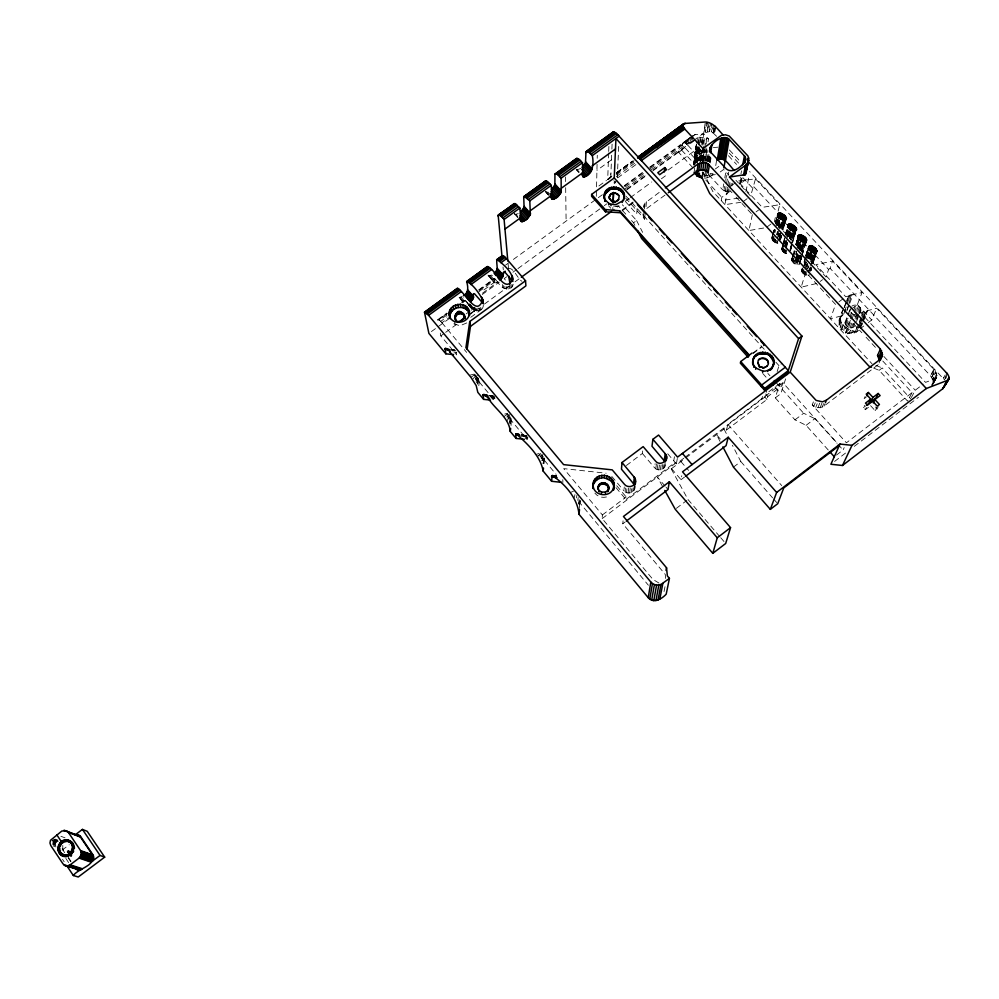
<?xml version="1.0" encoding="UTF-8"?>
<svg xmlns="http://www.w3.org/2000/svg" width="999" height="999" viewBox="0 0 999 999"><rect width="100%" height="100%" fill="white"/><g stroke="black" fill="none" stroke-linecap="round" stroke-linejoin="round"><path stroke-width="0.75" stroke-dasharray="5 3.75" d="M483.354 304.633C483.666 313.399 470.916 312.075 469.105 304.683M580.307 500.661L580.294 503.434L648.376 585.239M858.653 330.532L854.058 332.992L848.651 333.254L846.016 332.505L846.091 327.397C839.26 323.364 838.673 314.997 843.705 309.066M597.065 164.335L596.54 187.675L606.468 180.457M597.202 158.292L597.277 155.27M596.316 196.303L596.465 190.559M707.142 175.399L707.055 177.897L704.482 178.234L703.908 172.914M608.653 152.972L607.829 176.049L610.926 173.801M608.703 151.448L608.928 145.355M716.608 136.314L713.024 132.842L713.249 126.224M611.638 155.245L610.789 177.322L607.642 179.832L610.152 178.009M611.888 149.138L612.137 143.032M707.492 160.802L705.569 158.729L706.106 145.429M706.168 143.956L706.418 138.049L699.288 137.188L697.002 139.523M463.923 301.248L464.96 300.562L468.206 303.609M612.874 207.517L612.749 210.452L619.043 205.856M613.561 206.131L617.145 206.256M617.257 177.635L618.706 146.653L616.558 148.214M658.928 583.029L652.921 579.42L602.185 518.593L602.372 514.935L563.698 468.618L606.143 473.201M933.603 382.904L937.099 376.311L935.114 378.746L925.536 382.367L860.564 312.662L876.66 308.179L935.114 370.741L937.099 376.311L932.854 383.566L932.604 379.408L930.419 375.674L830.094 268.331L832.517 261.064L862.025 292.57L857.367 304.595L851.697 308.853M703.783 146.541L702.984 158.716L698.151 160.252L694.63 163.561L697.052 141.446M703.883 145.017L704.382 137.4L703.071 144.68M713.274 173.976L711.575 175.712L712.899 173.077L711.738 173.339L711.575 175.712L707.055 177.897L708.865 173.252M637.125 208.504L636.713 214.073L625.661 201.81M643.768 207.68L645.017 203.047L661.575 190.634M645.004 214.735L644.642 219.168L643.556 217.582L644.043 211.663M644.517 209.016L645.017 203.047M646.453 201.686L645.816 209.153L665.796 194.53M634.927 486.301C635.988 492.22 627.447 495.404 623.938 490.821L624.275 486.963M625.112 491.883L625.449 488.036M665.646 578.433L665.259 574.437L622.789 523.751L623.064 520.841M701.261 150.35L700.461 159.228L702.035 150.499M701.798 144.43L702.459 137.038L701.385 142.845M602.185 518.593L674.899 463.736L675.124 462.387L625.948 499.488L626.186 496.965L615.159 483.903M626.523 492.632L626.885 488.786M494.205 282.655L488.249 275.687L491.745 275.087L497.689 282.03L494.205 282.655L494.143 278.634L496.89 280.469L481.256 291.858M628.109 493.007L628.721 486.6M629.732 492.982L630.369 486.575M698.763 160.976L699.962 148.926M702.21 175.012L702.509 172.003M703.583 161.451L704.807 149.4L702.547 161.139M631.293 492.557L631.68 488.711M632.679 491.77L633.079 487.912M633.803 490.671L634.34 485.514M634.577 489.323L635.127 484.165M694.118 172.427L694.63 167.882M694.792 166.371L696.977 146.678M699.45 148.614L698.151 160.252L700.311 148.639M700.099 142.782L700.749 136.963L699.125 145.704M626.398 465.484L642.369 453.471L642.844 449.363M696.827 162.4L698.538 147.377M692.919 167.782L678.708 152.41L679.72 145.292L681.218 144.917L683.566 146.291L697.564 161.251M701.41 160.389L702.659 149.638M508.516 268.781C512.962 266.396 518.094 279.545 521.94 281.293M678.708 152.41L681.705 150.225L682.754 143.094L692.419 135.989M858.665 324.413L854.058 332.992L853.945 331.144L851.385 333.416L850.798 330.145L848.651 333.254L849.187 329.383L846.091 327.397L843.631 331.231L844.679 326.223L841.62 329.495L842.307 323.676L840.097 327.385L846.016 332.505L849.187 329.383L856.53 332.018L859.615 325.262M579.145 508.791L580.157 500.636M696.478 145.167L694.093 164.335L696.827 146.566M775.773 240.135L775.449 242.657L778.995 243.281M579.358 504.208L579.745 501.173M698.114 146.391L696.166 161.726L698.863 147.165M698.313 144.855L699.288 137.188L697.989 144.518M544.118 463.461L544.38 458.091M696.403 144.131L693.818 164.136L696.54 144.53M699.25 160.577L700.661 149.75M543.518 462.999L544.305 456.905L543.144 463.748M693.581 164.947L696.191 145.504M839.172 320.13L839.16 325.037L840.097 327.385L841.408 322.365L839.16 325.037L840.284 319.805L838.848 322.577L840.084 318.631L839.172 320.13L840.446 316.633L839.172 320.13L840.147 317.57M510.452 423.251L511.076 418.756M511.063 425.462L511.413 418.494M696.915 146.828L694.63 163.561L697.739 145.979M578.546 503.933L579.158 499.537M696.753 143.019L697.377 138.486M696.603 162.999L697.602 155.782L704.52 150.737L706.88 150.524L704.944 161.214M665.571 464.76C665.047 469.93 657.704 471.665 654.57 467.732L655.119 463.711M697.165 162.088L699.312 146.691M774.774 238.923L774.337 242.008L775.449 242.657L776.223 240.222M785.926 249.638L785.401 253.384L788.935 253.996M693.606 164.922L696.39 145.28M655.744 468.793L656.693 462.1M705.107 123.389L703.733 133.142L694.917 139.56M700.137 160.552L701.61 150.15C701.248 153.921 705.806 156.244 709.003 154.82M702.172 145.217L703.783 133.891L694.38 134.715M477.834 383.891L478.683 377.984L479.295 382.08L478.671 386.488M700.174 161.751L701.71 150.462M700.649 161.314L702.559 147.902M657.167 469.53L657.941 464.185M701.56 160.439L703.496 147.015M701.71 160.951L702.784 153.546M702.484 161.301L704.22 149.363M702.709 161.776L703.783 154.37M695.666 161.813L697.889 146.653M658.753 469.892L659.727 463.224M703.771 160.951L705.294 150.499M705.107 160.914L706.88 148.963M715.584 126.873L714.485 134.041L715.084 126.361L713.024 132.842L709.315 131.618L709.128 122.69L707.329 131.693L707.742 122.265L705.419 132.205L706.455 122.028L703.733 133.142L709.315 131.618L710.551 123.277M705.319 161.051L706.83 150.212M708.079 141.758L708.503 138.936L703.783 133.891M660.364 469.867L661.375 463.199M706.418 161.176L707.979 150.737M706.805 161.089L707.692 155.17M543.119 463.623L543.98 457.904M707.604 161.738L708.728 154.283M708.004 161.064L709.04 153.259M708.166 160.714L709.315 153.109M708.491 161.388L709.777 154.433M661.925 469.455L662.949 462.774M708.815 161.064L709.727 155.095M785.701 219.867L783.84 225.824L779.707 227.497L780.619 221.441M709.028 161.576L710.152 154.171M709.29 161.925L710.464 154.283M709.527 162.075L710.601 155.594M709.727 162.188L710.639 156.256M710.202 162.924L711.35 155.494M784.764 249.688L784.29 252.735L785.401 253.384L786.625 249.775M577.772 500.337L578.209 497.527M663.311 468.668L663.923 464.66M796.166 259.216L795.978 264.423L798.925 264.76L800.274 260.652M664.422 467.569L665.259 462.212M716.545 160.639L715.184 169.081L718.855 166.396M774.088 236.638L773.338 241.221L774.337 242.008L775.299 239.173M510.014 423.801L510.926 418.194M579.432 504.682L580.094 500.636M704.457 149.85L702.984 158.716L705.569 158.729M704.695 148.376L706.418 138.049L708.503 138.936M790.022 231.543L788.686 238.149L789.859 238.399L790.846 232.405M697.477 162.4L699.75 148.901M783.753 222.315L783.029 226.598L785.401 219.268M695.878 162.088L698.388 147.328M673.751 460.789L674.45 456.718M805.843 271.815L805.331 274.875L809.402 275.05M705.506 172.328L704.482 178.234L707.23 172.889M477.584 383.017L478.296 378.883M738.798 198.127L721.216 200.574L721.778 197.34L730.956 190.597L726.673 191.746L722.714 189.872L723.751 183.891M724.787 177.922L726.086 170.454M723.825 190.797L724.612 186.326M725.661 180.357L726.972 172.889M783.828 248.926L783.291 251.948L784.29 252.735L785.289 249.937M677.322 458.441L676.148 465.184L674.899 463.736M725.187 191.446L726.236 185.477M726.51 183.991L728.621 172.053M576.448 497.902L576.923 495.217M726.673 191.746L727.472 187.275M727.747 185.789L728.808 179.82M777.721 225.362L778.721 219.805M702.459 174.962L703.009 171.915M728.196 191.708L728.746 188.724M729.008 187.238L730.094 181.269M799.25 241.795L797.826 248.601L800.886 239.96L798.888 249.113L800.062 249.363L801.136 243.431M730.207 188.324L731.305 182.355M804.757 271.228L804.22 274.226L805.331 274.875L806.205 272.527M510.052 423.938L511.276 417.245M731.78 186.114L732.329 183.129M777.047 234.553L777.597 231.543M778.958 220.03L777.472 226.748L778.533 227.26L779.782 220.579M793.98 233.267L793.194 237.5L789.859 238.399L791.395 232.692M773.238 236.663L772.539 240.347L773.338 241.221L774.275 238.524M719.73 536.55L688.011 499.512L670.304 467.22L681.031 479.707L681.78 475.761M778.446 233.354L777.572 237.937L778.97 233.604M793.855 259.74L793.293 262.725L795.404 264.173L797.102 259.415L795.978 264.423L798.164 259.44M783.016 221.965L782.03 227.16L783.503 222.028M470.404 314.31L476.898 308.766M740.971 173.851L741.545 170.829M745.928 191.671L748.8 177.472L739.647 184.203L741.096 176.686M739.647 184.203L740.684 183.217L741.845 177.198M740.684 183.217L742.269 177.497M787.624 237.65L788.96 230.781M779.045 235.901L779.57 233.254M811.638 252.897L810.201 260.227L813.548 259.315L815.659 255.157M477.472 384.091L478.683 377.984M700.199 161.338L702.547 149.563M664.035 591.583L665.371 584.914M786.388 248.239L787.587 242.282M783.104 248.039L782.492 251.074L783.291 251.948L784.265 249.288M785.226 248.127L786.7 240.796M803.82 270.467L803.221 273.426L804.22 274.226L805.294 271.491M793.256 232.929L792.195 238.062L793.73 232.979M778.134 211.114L779.707 204.695L762.237 207.342L737.737 181.056L755.506 178.858L750.636 196.091L735.963 180.344M779.832 236.688L780.394 234.003M774.325 231.98L774.862 229.42L773.538 231.119L774.25 228.234M776.248 223.739L777.122 219.605M776.885 224.65L778.046 219.156M785.002 243.731L785.589 240.996M798.051 239.31L796.628 245.042M526.923 435.714L527.172 439.61L511.675 420.991M772.801 235.714L772.539 240.347L773.438 237.725M777.709 240.584L777.135 243.281L781.031 231.056M713.024 132.842L714.522 125.862M752.347 214.648L748.913 230.557L766.171 227.597M778.77 240.534L779.695 236.239L780.694 235.689L779.67 240.247M796.353 258.953L797.614 253.059M574.313 497.539L574.949 494.605M776.023 242.919L776.573 240.384M796.128 254.495L796.752 251.598M797.776 257.829L798.426 254.845M815.072 252.435L813.548 259.315L815.147 255.045M509.565 422.115L510.551 417.644M782.117 221.928L780.893 227.472L783.516 219.368M801.548 251.973L804.108 241.396M879.157 362.912L879.582 360.976M773.114 234.453L774.075 230.195L772.801 234.69M808.253 258.117L809.153 254.083M774.887 242.357L775.561 239.348M783.516 246.266L784.877 240.185L785.876 239.635M798.75 258.429L799.437 255.407M578.808 503.958L579.47 501.061M783.066 245.23L781.93 250.2L782.492 251.074L783.416 248.489M786.4 234.64L787.637 229.183M787.05 235.552L787.974 231.481M851.797 306.218C855.993 302.622 863.523 308.154 859.927 312.987M854.844 325.811C850.087 332.342 840.072 322.04 848.039 318.481M803.084 269.568L802.397 272.552L803.221 273.426L804.257 270.829M806.905 266.671L807.579 263.761M785.976 253.646L786.85 249.887M805.057 269.48L806.73 262.312M810.426 253.946L809.015 259.977L811.925 251.436M776.835 218.818L775.586 224.088L776.797 219.78M476.873 382.679L478.246 376.873L476.423 380.981M772.976 233.454L771.99 239.473L772.839 236.85M780.531 238.923L781.255 235.951M787.936 236.313L789.198 230.994M792.344 232.892L791.058 238.374L793.78 230.357M789.697 250.986L790.958 245.667M813.086 263.449L816.383 252.759M773.825 241.621L774.512 238.724M799.787 258.142L800.411 255.519M784.777 221.89L783.84 225.824L785.788 218.993M785.089 221.94L782.829 229.72M810.751 265.734L813.623 255.369M783.416 243.768L781.93 250.2L782.829 247.602M784.839 253.084L785.564 250.112M795.291 232.867L794.542 235.776L795.928 230.806L793.194 237.5L795.666 230.232M794.217 254.008L794.942 251.011L794.155 251.785M796.615 245.592L797.926 240.197M776.772 217.919L775.536 223.027L776.648 218.943M797.264 246.516L798.563 241.134M775.336 217.52L774.35 221.541L795.466 244.193M685.851 457.854L723.988 429.046L724.337 427.634L726.448 430.045L766.97 399.45L767.856 396.491L781.98 385.826L782.954 382.792L837.312 443.181M804.957 265.197L805.606 262.525M777.322 215.772L775.536 223.027L776.485 219.093L775.786 221.99L778.134 219.718M773.338 233.204L774.3 229.295M775.686 223.664L776.335 221.054M798.388 259.515L797.09 264.772L799.287 259.265M543.144 460.739L543.856 457.892M776.485 222.889L777.135 220.28M772.914 240.784L773.626 237.949M774.974 232.517L775.624 229.92M776.598 226.024L778.246 219.38M772.976 233.379L771.74 238.661L772.539 235.939M773.176 232.555L771.74 238.299L773.251 237.1M726.448 430.045L727.871 424.363L782.954 382.792M777.959 224.638L779.27 219.405M782.979 244.218L781.68 249.375L782.517 246.678M785.726 234.977L788.261 226.448M805.931 241.995L804.22 247.665L800.062 249.363L802.497 240.884M611.563 176.323L607.704 179.558L611.438 176.811M741.383 182.018L741.658 179.333L740.384 176.885M778.483 227.223L780.132 220.692M776.635 234.827L777.397 231.793M790.584 249.35L791.595 245.354M797.826 248.601L799.487 242.02M809.44 269.892L810.201 266.87M777.784 235.065L778.933 230.532M779.307 228.771L781.293 220.929M778.583 236.551L779.245 233.953M782.017 222.74L780.356 229.27L781.23 229.995L783.228 222.165M780.956 238.187L781.668 235.389M780.906 238.336L781.618 235.477M783.778 252.347L784.502 249.488M790.521 249.675L791.533 245.704L789.747 247.04M772.239 239.91L772.964 237.063M794.667 234.128L794.005 236.713L795.629 231.306M797.789 238.411L795.853 244.842L798.326 236.888L796.315 244.405L797.689 240.297M771.827 239.061L772.589 236.126M782.192 229.583L784.215 221.766M782.367 229.196L784.877 219.418M782.954 230.357L784.627 223.851M798.925 264.76L800.062 260.302M802.784 268.007L801.835 271.653L802.397 272.552L803.408 270.03M806.742 256.468L807.779 252.46M786.625 230.182L785.664 233.903L787.187 229.333M794.842 263.873L796.565 253.034M803.396 267.682L804.932 261.738L805.931 261.189M808.778 252.073L807.392 257.392L808.978 252.297M783.291 242.919L787.562 226.736M783.753 242.482L785.276 236.438M785.676 234.94L786.475 231.918L788.273 230.582L786.675 236.613M62.8 845.404L62.775 848.713L65.06 852.447M783.716 244.992L784.902 240.497M786.475 234.166L787.274 231.144M782.866 251.511L783.603 248.714M785.626 245.13L786.825 240.647M788.036 235.452L789.41 230.27M793.019 255.032L791.658 260.14L793.293 262.725L794.305 260.102M805.893 275.125L806.555 272.677M808.753 272.814L809.852 268.656L810.851 268.107M643.531 206.518L644.018 204.695M788.873 236.713L790.259 231.531M786.275 247.128L787.487 242.645M790.534 250.399L792.07 244.78M799.887 262.762L801.298 257.48M809.689 252.959L807.954 259.465L810.064 253.771M509.665 422.327L510.789 418.169M775.948 225.112L777.572 219.093M789.685 238.249L791.42 231.78M793.768 263.137L794.542 260.302M812.836 254.845L811.4 260.202L813.361 254.97M782.18 250.637L782.941 247.814M790.384 240.047L792.132 233.579M791.608 239.473L793.368 233.017M790.571 250.299L791.695 246.154M781.767 249.775L783.353 243.981L781.88 248.389M793.955 234.141L790.559 248.227M791.146 244.98L795.142 230.394M792.257 242.682L794.742 233.666L794.804 234.728M797.09 240.347L795.853 244.842L798.238 236.326M805.968 241.258L804.22 247.665L806.58 240.584M805.893 256.631L808.366 247.839M792.731 242.245L795.966 230.494M804.757 274.563L805.569 271.653M797.214 239.822L796.103 243.793L797.739 238.237M793.368 253.758L794.193 250.786M793.218 254.133L791.658 260.14L792.544 257.48M793.78 255.844L795.029 251.386M797.202 245.979L798.463 241.496L799.6 241.196M792.856 262.3L794.43 256.743M797.302 246.566L798.775 241.371M797.914 247.165L799.188 242.682M802.284 268.294L801.835 271.653L802.809 269.131M806.031 256.768L807.716 250.811M810.514 270.804L811.263 268.194M792.332 257.367L791.645 259.765L793.131 258.516M798.676 248.626L800.798 241.159M796.79 256.506L797.627 253.546M800.911 259.852L801.66 257.218M712.487 127.747L711.263 132.018L711.962 124.026L709.315 131.618M778.533 227.26L780.231 221.366M786.525 234.515L787.799 230.057M799.412 250.362L801.548 242.894M701.91 178.022L703.383 172.877M800.461 250.861L802.609 243.406M807.254 251.236L805.968 255.694L808.141 248.089M803.696 273.838L804.507 271.041M779.782 240.309L780.993 236.101M792.17 261.413L792.981 258.629M801.348 251.598L803.496 244.143M797.527 258.229L799.837 257.892L801.123 253.459M802.122 252.897L805.456 241.433M800.973 259.715L802.172 255.619M810.526 271.191L811.275 268.606L808.828 275.437M476.973 382.892L478.146 378.858M777.035 224.525L778.346 220.03M791.757 260.539L793.418 254.82L791.92 260.964L792.856 258.404M802.06 255.082L805.756 242.07M805.831 242.882L800.723 260.04L801.722 257.08M812.999 262.924L815.459 254.733M761.675 399.45L762.537 396.491M814.909 257.58L815.733 254.745M541.945 460.502L543.131 456.456M797.414 240.284L796.653 242.844L798.463 241.496M779.819 240.497L781.068 236.313M804.033 261.988L805.344 257.58M807.217 251.486L805.968 255.694L807.691 250.449M805.456 258.104L803.146 266.82M805.818 258.791L807.567 252.909L808.578 252.335L807.254 256.755M846.877 310.314L848.551 304.707M848.963 303.296L851.473 294.88L862.025 292.57M684.977 457.33L764.834 397.065L766.733 390.709M804.22 265.135L805.531 260.739M802.784 272.989L803.608 270.254M805.306 264.573L806.181 261.651M807.941 257.929L809.277 253.509M810.863 270.554L811.65 267.944M802.484 268.194L801.573 270.816L802.896 265.984M809.14 257.892L810.476 253.471M806.368 268.756L808.141 262.899M809.852 259.615L811.65 253.721M773.276 234.665L774.862 229.42M779.707 237.949L780.569 235.127M789.135 236.701L790.459 232.33M798.076 241.071L796.727 245.479L799.225 238.449M807.529 268.993L808.416 266.071M811.9 254.645L810.201 260.227L812.437 254.857M810.464 261.601L812.711 254.233M805.793 243.132L805.019 245.679L804.582 243.569M777.16 371.591L778.983 365.634L782.167 363.236M811.8 260.864L813.611 254.97M776.398 223.664L777.734 219.305M807.492 250.512L806.218 254.633L807.554 251.161M801.66 271.228L802.534 268.394M802.085 272.103L802.934 269.343M812 263.249L814.722 254.42L815.159 256.531L812.886 263.873M812.199 263.711L814.834 255.157M812.824 262.799L815.084 255.457M787.2 235.427L788.573 230.994M790.659 248.476L791.533 245.704M779.432 235.702L780.331 232.842M801.548 270.442L803.009 269.156M828.246 450L806.106 425.312L794.967 419.842L775.286 397.852L779.832 383.441L781.98 385.826M777.946 225.275L780.281 217.907M509.203 419.33L510.039 416.72M783.641 244.081L782.392 247.977L783.166 247.777M784.053 242.782L784.877 240.185L783.553 241.895M798.888 249.113L800.748 243.344M802.409 249.013L804.832 241.483L803.421 248.451L804.944 244.131M810.788 270.717L811.725 267.819M775.286 397.852L780.856 393.643L786.063 377.472M806.405 257.804L808.278 251.998M786.563 234.565L788.898 227.397M796.94 247.864L799.337 240.547M810.664 270.717L811.55 268.032M800.723 259.29L801.623 256.556M784.527 243.706L785.426 240.996M830.094 268.331L828.583 269.455L826.073 277.035L796.515 245.317M786.213 245.18L787.2 242.245M806.493 255.382L807.879 251.224M814.36 258.529L815.684 254.558M785.564 243.581L786.525 240.747M788.111 236.189L790.072 230.357M792.357 258.716L793.656 254.857M794.08 253.571L794.942 251.011M812.549 259.89L814.222 254.92M843.606 308.803L840.122 317.844L843.656 314.235L850.211 295.067L851.473 294.88L848.675 301.798M476.073 381.181L477.385 377.372M807.055 258.729L809.053 252.934M798.9 258.554L799.874 255.769M795.579 254.358L796.578 251.548M796.852 257.517L797.876 254.658M797.452 259.328L798.95 255.095M803.159 244.043L801.26 249.325L803.321 241.196L800.062 249.363M809.552 270.042L810.526 267.32M779.707 227.497L782.716 219.156M806.905 256.406L808.441 252.21M804.47 265.172L805.444 262.512M816.308 283.579L801.198 287.15L805.718 272.252L835.564 304.408L830.419 318.768L841.645 315.846L842.719 312.937M845.928 304.208L849.15 295.479L850.211 295.067L847.926 300.612M945.991 375.986L944.53 379.945L749.612 171.528M806.118 266.596L807.18 263.724M805.519 265.035L806.543 262.262M844.13 307.392L846.228 301.748M846.752 300.337L849.15 295.479L846.977 300.911M807.854 268.569L808.903 265.784M863.748 326.024L860.326 328.609L862.474 322.852M863.024 321.416L866.795 311.326L862.724 320.929M847.09 310.314L849.2 304.72M849.737 303.321L852.896 294.917M931.742 377.435L934.54 370.005L930.419 375.674L933.89 369.28L935.114 370.741L931.742 377.435L936.088 372.24L932.604 379.408L936.75 373.701L932.991 381.481L937.099 375.075L932.854 383.566M882.779 361.039L912.075 392.644L846.415 442.807L812.237 404.932L814.485 399.001M859.752 327.635L865.771 311.75L862.699 318.506M542.082 460.751L543.006 458.304M789.859 238.399L792.994 230.145M792.482 261.85L793.456 259.303M845.029 322.415L850.848 307.155M845.104 323.688L849.063 313.399M849.612 311.963L851.248 307.655M878.196 364.647L824.013 406.131L820.117 407.742L815.796 407.292L813.86 406.331L815.221 402.772M851.385 333.416L852.397 330.744M845.554 324.912L848.276 317.782M846.315 325.999L849.05 318.881M849.924 316.683L851.585 312.375M815.796 407.292L817.17 403.746M847.364 326.873L852.996 312.337M853.546 310.901L855.768 305.145M850.361 320.354L844.904 334.453L855.406 331.343L857.067 327.185M848.626 327.485L853.82 314.073M854.382 312.637L857.167 305.444M817.931 407.779L819.779 403.047M849.999 327.784L853.333 319.268M856.205 311.813L853.883 317.844L858.291 314.373M856.767 310.377L858.453 306.069M846.016 332.505L847.602 328.459M820.117 407.742L822.439 401.823M851.398 327.759L853.071 323.489M855.019 318.431L857.267 312.699M857.829 311.263L859.515 306.955M839.16 325.037L840.733 321.066M852.734 327.397L858.054 313.786M858.616 312.362L860.301 308.054M841.62 329.495L843.406 324.975M856.805 319.318L858.503 315.022M859.065 313.586L860.763 309.303M822.189 407.18L823.588 403.621M856.53 321.528L859.152 314.872M859.714 313.449L860.851 310.589M824.013 406.131L824.962 403.758M844.255 307.704L846.428 302.272M859.277 321.641L860.951 317.482M861.5 316.096L863.161 311.938M856.53 332.018L858.253 327.722M858.828 326.286L860.539 321.978M861.113 320.554L864.56 311.95L859.327 323.027M843.656 314.235L846.44 307.33M860.326 328.609L867.582 310.714M841.645 315.846L842.794 313.074M808.141 272.752L809.852 268.656L808.715 268.968M868.306 322.577L871.74 319.992L876.66 308.179M859.814 327.784L862.149 322.302M541.158 458.404L543.006 454.283M860.226 323.913L862.075 319.855M865.184 396.403L864.147 398.651L866.333 396.99M836.488 455.057L843.094 450L844.205 447.602M868.493 407.267L865.359 409.665L863.436 407.555L864.472 405.332M865.359 409.665L866.395 407.442M947.427 373.938L944.53 379.945L946.378 377.535M870.579 405.681L875.099 410.614L876.71 407.292M508.004 418.556L509.29 415.909M875.099 410.614L878.371 406.73M475.287 379.108L477.297 375.274M912.075 392.644L907.591 401.148L879.12 370.329L872.776 367.719M911.35 397.552L915.234 390.234L923.251 384.116M931.805 386.014L936.088 378.184L932.017 384.815M931.642 385.027L935.114 378.746M932.217 385.539L936.762 377.36L933.216 383.579M945.191 374.962L943.331 378.271L946.965 373.339M541.371 458.741L542.807 456.318M482.48 293.207L498.126 281.805C499.712 289.498 513.361 292.345 513.274 282.804M506.718 421.203L509.715 416.571M475.499 379.433L477.047 377.222M540.047 456.768L541.62 454.545M506.905 416.92L508.516 414.797M475.861 375.449L472.502 379.483L476.336 376.123M540.297 457.105L542.107 455.232M806.767 253.684L807.567 252.909M507.142 417.257L509.94 414.585M690.908 137.425L684.24 142.707L692.969 137.263L685.351 143.182L686.6 144.081L693.318 138.224L685.351 143.182L682.754 143.094L690.883 137.225M537.862 455.969L540.784 453.459M507.704 413.723L503.696 416.858L508.204 414.36M693.181 135.639L682.454 143.931L695.354 134.528M834.59 461.438L845.691 452.947M854.32 446.341L918.468 397.29M863.436 407.555L865.521 405.969M806.106 425.312L814.872 418.643L837.05 443.281M879.12 370.329L882.217 367.982L910.701 398.763M681.031 479.707L684.565 477.035M676.373 508.341L686.837 500.399M794.967 419.842L803.658 413.249L814.872 418.643M733.453 467.132L740.821 461.538L732.404 445.292M602.372 514.935L626.186 496.965M779.832 383.441L765.721 394.093L767.856 396.491M683.753 458.266L676.373 463.836L666.683 452.572M671.54 468.656L684.627 458.778M622.789 523.751L625.237 521.903M838.96 301.86L843.481 298.464M753.084 352.909L761.575 346.541M752.884 353.708L761.35 347.352M806.842 271.416L810.214 268.893M820.179 281.456L822.539 279.683M62.088 850.124L69.268 844.754M756.056 211.9L758.528 210.077M767.332 226.736L770.841 224.138M616.408 173.152L632.579 161.239M690.197 137.625L683.353 142.67L693.131 135.664M743.656 201.236L747.152 198.664M731.58 185.577L735.276 182.867M607.667 179.683L610.177 177.847M616.47 173.239L632.829 161.264M634.889 225.412L633.541 222.777L636.588 220.554L622.34 204.72M720.229 171.965L723.638 169.468L728.87 175.1M611.463 159.828L596.927 170.379M602.36 194.73L511.85 260.552M624.288 185.664L643.181 171.903M649.487 167.308L680.331 144.88M446.503 313.936L437.787 320.292L438.099 319.43L439.61 320.342L447.115 314.872M478.933 291.708L495.766 279.445M624.063 186.451L644.08 171.965M650.262 167.457L681.218 144.917M439.61 320.342L440.696 321.391L446.953 316.833M625.324 186.913L643.905 173.376M650.099 168.856L682.317 145.392M625.287 188.749L645.129 174.301M651.323 169.78L683.566 146.291M440.696 321.391L441.92 322.764L450.674 316.383M431.406 331.568L450.262 317.832M482.255 294.518L499.275 282.118M626.91 189.111L645.804 175.349M653.358 169.842L693.656 140.484M506.68 276.785L504.17 278.609L507.105 282.03M512.937 272.228L516.695 269.493M517.944 268.581L603.046 206.568M604.295 205.657L606.805 203.833M626.573 190.035L645.179 176.473M652.622 171.054L684.864 147.552M694.804 140.31L687.899 145.33L686.6 144.081L692.719 140.06M466.271 313.811L470.054 311.051M471.316 310.127L475.099 307.38M470.304 313.599L475.137 310.077L469.305 303.172M456.193 352.098L456.693 354.92L440.846 335.876L444.455 333.241M445.654 332.367L456.468 324.475M484.453 304.058L510.014 285.414M515.059 281.793L520.067 278.134M625.337 201.261L629.12 198.514M630.381 197.59L651.785 181.968M668.169 170.017L699.65 147.053M470.754 317.332L481.168 309.727L479.395 307.63M661.4 178.796L666.021 175.412L664.173 173.401M466.758 322.927L459.99 325.749L453.121 323.576M622.102 209.99L633.029 202.01M622.04 210.926L634.178 202.073M616.52 172.715L632.642 161.001M607.842 179.021L612.087 175.936M617.057 172.328L631.955 161.501M616.42 173.451L634.04 160.652M616.445 174.725L633.853 162.063M616.408 176.561L635.077 162.987M617.694 177.847L636.326 164.298M617.057 180.582L613.96 182.829L615.971 185.065M505.544 265.135L510.589 261.463M437.774 319.643L446.84 313.074M461.463 302.397L464.31 300.349M478.546 289.985L494.143 278.634M479.32 290.035L493.681 279.583M438.723 319.668L447.477 313.299M462.462 302.385L464.96 300.562M479.22 290.197L494.83 278.821M475.037 374.388L470.929 377.335L475.549 375.025M580.831 168.419L576.66 169.93M537.986 456.131L540.197 454.782M799.837 257.892L800.836 257.33M686.6 144.081L694.342 139.773L687.899 145.33L697.602 155.782M466.983 304.133L468.144 303.559L463.224 297.727M463.324 302.547L458.379 296.691L459.215 297.465L462.237 296.553M518.256 213.636L515.197 214.435L514.435 213.461L518.031 217.582M548.214 194.83L545.491 191.758L549 191.371M571.003 492.245L573.463 491.221M535.227 454.707L539.148 453.459M525.262 438.748L527.884 437.949M615.884 206.481L618.281 205.794L627.434 215.996M504.707 414.061L507.367 413.311M492.345 399.188L495.017 398.476M848.326 296.104L845.741 296.765L815.846 264.685L832.517 261.064M469.318 375.299L474.725 373.976M453.933 352.909L456.668 352.297M606.468 496.965C602.285 498.126 597.527 496.64 594.892 493.144M741.021 202.31L724.937 204.62L727.884 188.287L731.955 192.682M703.433 175.999L715.334 174.638M490.846 398.139L493.918 397.827M713.373 147.59L717.856 147.19M711.738 173.339L710.389 173.401L709.452 177.048L709.065 174.513M525.099 437.612L527.834 437.574M523.726 436.176L526.573 436.238M490.846 397.065L494.955 397.152M452.497 350.849L455.257 350.974M519.468 436.101L527.047 436.713M608.366 178.646L609.178 178.721M451.835 350.262L454.57 350.537M522.14 435.314L526.161 435.726M522.664 435.527L526.86 435.964L521.316 435.027M451.66 350.087L454.682 350.437M490.372 396.041L492.982 396.378M522.352 435.489L526.585 436.063M452.072 349.9L455.244 350.349M488.961 395.716L493.456 396.353M525.524 435.514L521.678 434.777M489.011 395.654L493.281 396.291M450.736 349.513L455.007 350.199M489.747 395.629L493.918 396.303M521.515 434.89L525.998 435.626M489.135 395.504L493.556 396.228M450.924 349.463L453.858 349.95M489.498 395.517L493.768 396.241M451.486 349.525L454.258 350M522.327 434.927L525.387 435.452M451.248 349.438L454.095 349.937M702.384 172.702L703.683 172.964M854.994 315.01L851.235 313.187L849.924 309.553M53.234 845.941L56.031 846.902M52.747 843.993L55.544 844.967M52.822 844.667L55.619 845.641M52.747 843.293L55.544 844.28M53.022 841.932L55.819 842.919M52.847 842.607L55.644 843.593M51.898 840.783L57.48 842.769M52.235 840.171L57.817 842.157M53.134 839.073L58.691 841.083M54.046 840.097L58.229 841.595M55.07 839.11L57.842 840.122M60.902 836.3L65.035 837.824M875.861 365.384L882.217 367.982M477.959 307.992L481.168 309.727M812.237 404.932L813.86 406.331M729.382 149.95L741.096 162.437M755.506 178.858L779.707 204.695M729.282 153.147L738.598 163.087M728.408 155.682L736.563 164.398M753.845 186.763L776.772 211.288M742.831 177.66L752.359 187.849M784.677 222.452L786.775 224.7M804.545 243.719L806.63 245.954M814.997 254.907L828.583 269.455M857.367 304.595L871.74 319.992M736.038 197.078L751.323 213.549M853.496 323.738L861.875 332.754M866.058 337.262L875.474 347.402M883.84 356.418L915.234 390.234M708.803 174.862L722.714 189.872M681.705 150.225L694.13 163.649M702.11 172.265L705.069 175.462L712.724 191.383L872.052 363.823M705.731 179.995L721.778 197.34M875.474 406.98L877.284 408.953M613.836 180.707L615.871 182.954M626.048 196.229L764.372 349.463M775.848 362.175L778.983 365.634M625.611 198.089L644.642 219.168M838.061 444.405L843.094 450M631.505 220.517L633.541 222.777M767.881 373.439L769.954 375.736M776.161 382.654L803.658 413.249M775.012 387.15L780.856 393.643M762.724 373.451L766.857 378.072M577.422 170.005L579.245 172.028M576.923 169.905L578.746 171.928M576.173 169.555L578.908 172.59M608.766 206.006L610.789 208.267M764.834 397.065L766.97 399.45M547.827 191.92L549.625 193.956M546.803 192.17L549.512 195.242M545.304 191.121L548.926 195.205M546.003 192.12L548.713 195.192M727.871 424.363L781.742 485.601M740.821 461.538L772.589 497.852M773.626 499.025L776.698 502.534M720.354 439.073L716.533 434.702L720.054 441.458M516.021 214.46L517.819 216.521M514.66 214.086L517.357 217.183M680.943 461.55L688.548 470.367M720.729 537.712L725.674 543.506M490.596 275.649L496.54 282.592M642.369 453.471L654.57 467.732M489.585 275.949L495.529 282.904M488.786 275.961L494.73 282.917M488.012 275.137L493.968 282.118M665.109 486.126L657.317 477.01L664.023 489.085M666.083 487.262L668.019 489.547M473.951 307.217L475.899 309.515L477.147 309.39M473.563 307.467L475.512 309.765M468.956 303.496L474.787 310.402M469.642 304.995L474.5 310.739M468.444 304.171L474.275 311.076M468.306 304.47L474.138 311.376M468.256 304.72L474.088 311.626M461.063 297.128L465.996 302.959M611.8 476.448L623.938 490.821M460.039 297.44L463.986 302.11M459.215 297.465L463.161 302.148M615.983 487.649L625.948 499.488M441.92 322.764L466.67 352.41M479.295 382.08L494.642 400.512L494.143 396.665M544.505 460.439L556.106 474.375M68.469 857.554L71.029 861.375M64.698 852.709L62.999 850.149A5.732 5.295 -56.2 0 1 62.2 848.188M68.119 857.816L70.679 861.638M65.847 858.441L69.156 863.398M62.5 859.29L64.173 861.787M723.988 429.046L727.497 435.814M636.588 220.554L642.632 232.367M643.556 217.582L642.919 213.948M440.284 333.042L440.846 335.876M454.607 321.603L455.169 324.837M473.451 307.455L473.813 309.94M474.8 308.142L475.149 310.627M476.311 308.479L476.648 310.951M477.872 308.441L478.209 310.914M479.383 308.029L479.72 310.514M480.731 307.28L481.068 309.765M503.021 266.97L503.309 269.88M503.508 285.539L503.758 288.087M502.41 284.553L502.659 287.113M504.857 286.214L505.107 288.761M506.368 286.551L506.605 289.098M507.929 286.513L508.166 289.061M509.428 286.101L509.665 288.649M510.789 285.352L511.013 287.912M508.116 264.123L508.528 268.694M511.888 284.315L512.112 286.875M562.799 479.645L562.874 482.505M565.534 177.01L565.584 181.568M565.671 187.65L566.108 221.104"/><path stroke-width="1.5" d="M463.461 295.754C468.881 292.844 468.131 286.701 466.67 281.618C473.351 284.253 478.958 293.344 482.717 299.638C476.723 318.768 464.56 290.584 457.192 288.499L424.5 312.25L428.896 333.404L445.841 353.821L453.596 354.608M66.671 865.534L73.339 875.524C78.134 868.443 96.391 865.683 92.495 854.844L80.095 836.538L76.661 835.027M664.772 490.434L675.212 509.228L712.799 553.346L717.257 537.787L669.342 481.78L623.463 516.458L666.545 567.794L667.357 575.899L669.442 578.384L666.196 594.168C661.925 598.901 653.458 603.958 648.226 597.677L578.958 514.223C577.734 498.513 564.872 483.666 552.135 475.561L551.623 481.281L561.463 482.355M81.456 853.87L80.607 850.611L68.369 832.404L66.384 830.731L61.838 831.031L50.499 840.296L49.95 843.006L50.787 845.554L62.974 863.835L64.972 865.534L67.595 865.896L70.142 864.847L79.683 857.629L81.456 853.87L93.319 858.029M464.722 317.033C455.069 298.251 450.025 333.391 464.722 317.033L464.985 318.656L464.398 314.685M63.212 855.906L68.369 856.118C53.909 860.326 55.969 835.326 69.281 840.671M63.362 855.968C54.745 852.622 59.778 838.573 68.469 840.471L67.532 840.134M501.985 256.256L498.176 215.222L515.047 203.621L519.855 208.054L520.954 221.303L522.302 221.666L525.811 220.005L527.06 218.993L520.779 211.8L524.075 207.268L523.738 196.741L545.579 180.894L547.402 181.531L551.248 185.339L551.823 198.913L553.121 199.313L556.58 197.69L557.829 196.678L551.51 189.548L554.87 184.977L554.932 174.188L576.698 158.391L578.583 158.978L582.467 162.737L583.016 177.023C592.807 175.911 594.08 163.249 592.295 155.619L588.399 151.873L585.963 151.748L585.501 162.8L582.08 167.407L588.436 174.488M787.012 374.538L798.576 338.611L615.946 138.511L614.235 177.972L591.633 194.393L591.608 196.303L605.456 211.788L619.617 212.7L619.717 210.826L605.968 209.59L605.456 211.788M604.195 197.615C602.497 181.556 630.294 185.452 623.426 200.524M624.2 194.668L624.088 198.339C625.911 185.389 602.497 185.29 604.383 198.576M593.206 483.491L593.081 488.548C589.66 469.617 619.692 472.115 613.473 490.159L613.736 482.654M593.131 486.076L593.918 481.106M72.702 844.005L73.626 844.342L69.88 840.983L74.213 845.941L74.401 848.551L72.527 847.826C73.139 838.798 58.978 839.372 58.866 847.864C58.379 851.373 61.126 854.994 64.735 855.132C65.672 854.432 71.628 855.032 67.932 854.57M457.167 289.186L457.192 288.499M604.345 196.703L604.358 196.079M593.831 483.703L595.129 481.568L595.217 478.958M604.37 199.051L604.32 198.064M604.62 193.494L604.557 195.392L607.017 191.508L610.152 189.123M605.032 193.906L610.127 189.598M605.082 201.311L604.894 200.499M604.258 195.717L605.357 201.473L605.094 200.849M605.519 193.307L605.581 191.408M605.894 211.463L605.968 209.59M607.017 191.508L607.092 189.598M595.129 481.568L596.952 479.807L597.052 477.185M608.978 190.085L609.04 188.174M608.691 204.733L608.753 203.321L605.406 200.05M609.59 195.654L609.265 197.265L611.126 193.769L614.797 192.782L618.144 194.393L619.18 196.503L618.244 200.324L614.972 202.135L612.399 201.91L609.303 197.964L611.276 200.874M598.264 486.95L598.226 489.522C596.053 478.721 614.035 482.642 607.554 491.733L608.603 488.074M598.214 488.236L598.588 485.701M609.577 196.129L610.227 194.63M596.952 479.807L599.175 478.521L599.288 475.899M611.326 187.225L611.251 189.136L614.86 188.312M598.538 486.988L599.25 484.577M610.202 195.105L611.126 193.769M610.938 205.707L611.001 204.296L608.753 203.321M598.276 488.236L599.3 491.858L598.601 490.759M611.101 194.243L612.237 193.157M612.537 188.436C616.358 188.536 622.764 190.347 623.925 195.517M599.188 485.864L600.187 483.653M613.099 202.947L613.548 192.37L613.199 200.15L615.234 202.41M613.711 188.724L613.798 186.813M613.661 202.173L612.424 201.436M600.137 484.952L601.298 484.29L601.348 482.992M599.175 478.521L601.673 477.809L601.798 475.187M618.818 195.392L614.797 192.782M601.46 493.369L601.523 492.095L599.363 490.571M614.972 202.135L618.868 199.288M617.195 188.686L616.196 188.873L616.296 186.963M601.298 484.29L602.597 483.941L602.659 482.642M449.4 312.013L449.875 317.595C444.093 303.072 470.392 298.689 469.53 314.36L468.206 308.916M617.744 188.848L619.343 189.535M618.568 189.573L618.656 187.662M608.503 488.074L607.429 485.739L603.958 483.916L604.02 482.617M613.561 485.252L611.151 480.919L604.283 477.709L604.407 475.074M605.269 484.228L605.332 482.929M620.654 190.784L620.754 188.873M605.444 493.319L605.506 492.045L607.617 490.447M606.455 484.852L606.53 483.553M606.83 478.221L606.967 475.586M622.34 192.42L622.439 190.509M67.433 855.806L68.419 854.632M622.177 202.485L623.501 199.101M623.301 194.056L623.064 192.957M623.613 194.768L623.613 192.482M607.429 485.739L607.504 484.453M608.129 486.838L608.204 485.551M608.204 490.609L608.279 489.323M609.165 479.308L609.328 476.685M611.151 480.919L611.313 478.296M612.649 482.942L612.812 480.332M68.931 851.435L67.632 851.897L69.043 851.498L68.431 851.298M71.553 855.644L68.869 852.309L69.431 851.623M622.002 462.512L621.478 469.18L634.465 484.827L635.164 478.321L622.002 462.512L643.156 446.628L655.494 461.038C660.077 467.095 670.566 459.715 665.247 453.683L652.884 439.31L658.566 435.052L677.559 457.092L790.197 372.127L801.935 336.089L616.545 133.391L613.299 131.918L586.488 151.311M487.1 267.432C493.981 264.922 504.42 296.253 512.837 279.108C511.363 271.104 503.434 264.198 496.978 259.59C495.804 263.748 499.5 270.292 494.143 273.326L496.128 275.649M72.527 847.826C68.244 857.617 74.625 853.146 73.289 845.616M464.647 294.792L470.566 301.785L473.239 298.576L473.376 293.731L474.413 293.694L482.954 303.259M701.91 178.022L697.252 176.049L697.552 173.039M664.323 171.94L664.772 167.582L666.633 169.618L659.64 174.713L657.792 172.677L664.772 167.582M780.619 217.869L781.081 213.324C767.707 215.672 798.114 225.162 781.081 213.324L779.632 218.194M633.628 483.516L634.303 476.998M502.01 256.593L503.184 255.756L505.269 257.355L525.549 280.769L525.899 285.889L470.479 326.373L467.12 349.35M635.202 483.703L635.164 478.321M635.376 483.953L635.626 479.82M498.114 277.959L500.099 280.269C506.818 270.354 500.574 267.882 512.862 281.443L512.425 276.311M514.298 203.509L508.941 208.192M790.783 228.746L791.308 224.251C778.021 226.773 808.366 236.089 791.308 224.251L789.797 229.071M578.958 514.223L579.532 509.602M551.623 481.281L543.131 471.041L543.518 468.007M652.884 439.31L651.997 446.241L665.059 461.763L666.108 455.007M694.118 172.427L697.252 176.049L697.652 172.964M816.857 251.011C805.007 256.481 808.378 236.676 816.857 251.011L816.008 253.771M524.388 439.31L516.058 438.424L515.771 434.09L518.943 434.328M752.784 364.485C750.212 350.1 775.649 349.825 773.388 364.26M752.734 362.637C752.172 345.854 780.556 351.636 772.826 366.82M799.999 239.997L801.585 235.24L803.221 235.976L800.798 241.159L801.585 235.24L798.551 235.452L797.577 238.499M516.058 438.424L510.252 431.431L510.664 428.446M668.294 192.707L697.015 171.703L698.114 163.923L703.945 162.35L707.816 163.624L880.394 349.026L882.467 354.657L880.306 360.389M697.015 171.703L698.763 170.729L699.874 162.949M804.857 242.17L805.656 237.974L803.933 242.657L805.069 237.35L803.046 241.92L804.008 236.476L801.972 241.408L803.221 235.976C812.399 241.671 798.388 243.394 798.313 235.839M527.06 218.993L530.382 214.46L529.782 200.874L524.188 196.353M701.947 176.174L698.975 176.511L699.45 173.202M698.763 170.729L700.736 170.192L701.872 162.412M525.549 280.769L469.742 321.516L465.896 347.714L563.598 464.622L612.225 469.867L624.5 484.378C627.684 488.411 635.127 486.613 635.664 481.368M700.736 170.192L702.809 170.13L703.945 162.35M784.452 220.329L785.152 216.059L783.566 220.854L784.565 215.447L782.692 220.13L783.516 214.573L781.63 219.618L782.729 214.073L780.456 219.38M709.34 164.897L708.141 172.665L704.819 170.542L705.981 162.762M709.615 150.399C709.877 143.631 722.926 133.579 729.133 139.361L745.304 156.855L745.254 162.587M706.63 171.403L707.816 163.624M709.877 152.235L710.801 146.129M710.701 152.76L711.862 145.13M664.21 460.464L665.247 453.683M665.946 460.527L666.583 456.481M666.208 460.714L666.633 458.029M544.967 182.143L545.579 180.894M734.415 170.479C729.882 166.683 724.799 155.482 717.245 160.177L720.729 138.649M779.482 218.157L780.294 213.112L778.571 218.394M718.531 159.453L722.052 137.924M794.63 231.231L795.379 226.998L793.718 231.731L794.792 226.373L792.831 230.994L793.73 225.499L791.77 230.482L792.944 224.987L790.609 230.245L792.132 224.575M719.979 159.066L723.538 137.525M648.226 597.677L650.824 582.03L428.596 315.359L424.5 312.25M721.503 159.016L725.087 137.475M722.989 159.328L726.61 137.775M669.342 481.78L668.019 489.547L626.46 520.979M557.829 196.678L561.213 192.108L561.126 178.184L557.267 174.388L555.419 173.776M649.787 599.125L652.447 583.528L650.824 582.03M724.325 159.952L727.984 138.424M723.888 168.019L725.374 159.303M725.449 160.876L729.133 139.361M651.685 600.137L654.407 584.577L652.447 583.528M789.635 229.033L790.521 224.051L789.173 227.972M777.647 217.445L778.408 213.212L777.709 215.821M469.031 311.076C471.89 323.439 450.474 327.023 449.288 314.323M653.783 600.661L656.58 585.114L660.963 584.502L669.442 578.384M747.502 160.864L946.44 372.764C948.276 374.575 950.661 378.683 947.502 380.344L926.335 388.499L729.47 177.048L745.341 174.65L747.24 164.96M747.764 162.113L748.551 157.83L747.851 155.844L729.27 136.039L725.411 134.778L721.353 135.377L702.909 148.526L684.79 129.058L682.954 126.011L683.129 124.425L684.402 123.489L705.306 122.003C713.224 122.14 718.131 129.82 723.039 134.803M655.931 600.636L658.816 585.089M658.004 600.074L660.963 584.502M814.997 253.034L815.858 248.876L814.06 253.496L815.259 248.252L813.161 252.759L814.197 247.377L812.1 252.248L810.913 251.998L811.775 246.141L810.239 250.562M742.719 164.773L744.467 155.682M659.839 599.025L662.861 583.416M744.13 162.912L745.304 156.855M799.849 239.96L800.798 235.04L799.4 238.911M744.892 162.712L745.766 158.179M666.033 570.454L666.545 567.794M743.481 175.387L745.454 165.31L748.139 161.95L748.551 157.83L747.876 160.752M788.086 226.948L788.636 224.163L787.911 226.748M746.041 173.102L748.651 159.915L745.916 172.09M576.698 158.391L571.016 163.299M697.252 176.049L697.839 173.114M748.651 159.915L745.341 174.65L747.052 163.786L744.542 175.125L745.454 165.31L729.47 177.048M785.177 219.892L785.788 217.008L784.602 220.567M810.039 250.512L811.001 245.941L809.54 249.775M798.338 237.924L798.925 235.165L798.176 237.725M778.708 217.045L779.57 213.024L778.109 217.37M784.502 220.417L785.401 216.383M785.464 220.092L786.026 217.595L785.301 220.192M795.379 230.794L796.016 227.934L794.779 231.456M788.885 227.934L789.797 223.963L788.785 226.835M808.503 248.813L809.14 246.091L808.341 248.626M794.68 231.306L795.629 227.31M787.537 227.435L788.248 224.438M805.631 241.77L806.305 238.936L805.019 242.407M757.854 362.625C764.01 375.174 753.184 359.44 760.951 358.366C764.26 356.905 768.718 359.49 768.381 363.274C768.718 365.035 765.284 367.595 767.344 365.984M612.524 133.279L613.299 131.918M752.085 353.022L740.709 361.551L740.321 363.124L764.285 389.91L787.824 372.152M799.113 238.886L800.074 234.952L798.501 239.223M812.1 252.248L813.411 246.865L810.913 251.998L812.587 246.453M777.859 217.395L778.933 213.049M804.919 242.245L805.906 238.299M805.931 241.995L806.555 239.535L805.756 242.07M745.841 159.565C742.981 165.846 733.166 174.4 726.348 168.956L711.063 152.56L709.777 150.075L710.077 147.352M780.818 217.944L781.905 213.649M815.796 252.647L816.508 249.837L815.159 253.271M722.876 446.865L733.453 467.132L770.316 509.378L776.635 492.445L728.234 437.262L726.086 445.629L685.739 476.136M783.566 220.854L784.877 215.747M797.789 238.411L798.551 235.452L797.739 238.237M785.376 220.991L786.113 218.144M809.252 249.75L810.276 245.866L808.653 250.087M752.734 361.663L753.433 359.103M753.696 358.866L754.307 356.843M788.411 226.86L789.16 224.001M752.709 363.936L752.809 363.174M752.884 364.847L752.809 363.823M816.121 252.884L816.757 250.449L815.921 252.947M753.046 361.451L752.996 364.46M755.406 356.518L755.831 354.92M755.881 355.844L757.941 354.433M815.059 253.109L816.108 249.201M753.383 363.848L754.058 367.282L753.696 366.533M757.404 355.007L757.841 353.421M755.606 369.255L755.931 368.082L754.37 366.109M760.202 352.422L759.764 354.021L766.595 353.796M758.89 359.915C760.851 356.668 769.18 359.428 768.381 363.274M793.718 231.731L795.104 226.673M763.773 345.529L763.998 344.73L760.863 341.246M762.324 353.596L762.774 351.998M764.947 353.783L765.384 352.185M760.177 366.633L763.973 367.894L766.533 366.496M798.651 237.824L799.45 235.002M762.612 367.919L765.384 367.145M767.045 353.996C769.717 353.221 774.999 365.634 773.9 360.514M767.432 354.558L767.894 352.959M762.599 372.352L762.936 371.191C767.17 371.466 771.553 369.218 773.288 365.247M800.798 241.159L802.397 235.552M769.655 355.869L770.117 354.27M761.263 386.551L761.713 385.015L785.301 367.245M803.933 242.657L805.381 237.662M771.465 357.642L771.927 356.044M767.719 371.528L768.056 370.354M805.831 242.882L806.643 240.097M772.801 360.09L773.214 358.166M764.285 389.91L764.722 388.386L788.323 370.592L614.235 177.972M770.266 369.093L769.917 370.267C771.852 370.254 774.025 362.899 773.351 364.585M464.985 317.457C464.036 310.839 452.809 313.811 455.457 320.042L454.857 316.059M771.578 368.918L772.04 367.357M795.504 231.106L796.265 228.534M773.451 364.498L773.925 362.924M808.815 248.714L809.652 245.916M773.064 384.99L774.437 380.519M814.06 253.496L815.571 248.564M728.234 437.262L682.529 471.815L730.556 527.634L725.674 543.506L712.799 553.346M782.692 220.13L784.24 215.135M449.987 315.297C451.461 306.681 464.572 304.47 468.706 312.212M792.831 230.994L794.455 226.061M803.046 241.92L804.732 237.05M70.604 852.984C76.399 851.185 72.527 838.823 65.484 841.57L64.548 841.233M813.161 252.759L814.934 247.939M825.424 402.572L826.373 400.199L879.607 359.802L882.03 356.593M613.648 487.587C610.963 497.864 594.118 496.615 593.156 485.964M879.582 360.976L877.547 355.407L880.394 349.026M878.758 357.093L881.618 350.736M926.335 388.499L852.01 445.317L839.997 444.068L830.881 464.26L842.482 465.484L942.669 388.786L948.788 379.233L942.669 388.786L947.502 380.344M879.445 358.991L882.317 352.647M880.156 359.715L882.467 354.657M866.857 395.866L868.406 392.47L872.951 397.427L870.841 401.91L876.023 397.964L878.158 393.456L880.107 395.567L874.887 399.538L873.301 402.897M465.059 317.794L461.276 320.966M868.406 392.47L866.208 394.143L870.753 399.101L868.655 403.571L866.57 405.169M842.482 465.484L852.01 445.317M947.576 379.945L949.038 377.41M622.265 201.074L615.971 204.595L611.001 204.296M770.316 509.378L777.721 503.708L783.778 487.912L839.36 445.467M717.257 537.787L730.556 527.634M776.635 492.445L839.997 444.068M870.753 399.101L865.496 403.109L867.432 405.219L872.689 401.211L877.247 406.181L879.445 404.508L874.887 399.538M872.951 397.427L878.158 393.456M75.275 834.789L82.442 829.395L87.225 831.305L104.683 857.13L78.247 876.997L73.339 875.524M798.576 338.611L801.935 336.089M683.129 124.425L637.599 157.405M79.683 857.629L91.596 861.7L100.037 855.456L104.683 857.13M638.836 158.441L682.954 126.011L653.92 146.204L656.243 147.602L683.915 127.997M637.549 157.58L683.641 123.864M637.861 157.58L684.402 123.489L652.472 146.591M665.346 187.874L698.114 163.923M717.245 160.177L719.53 158.504M521.316 277.223L611.525 211.413M466.67 281.618L487.15 266.721M496.59 259.865L502.085 255.881M424.812 312.038L457.53 288.249M467.02 281.356L487.537 266.446M496.978 259.59L502.485 255.582M638.161 156.993L653.059 146.166M425.424 312.262L458.179 288.449M466.633 282.305L488.224 266.621M497.677 259.752L503.184 255.756M637.762 157.942L685.401 123.314M426.298 312.924L459.09 289.086M468.606 282.18L489.16 267.245M498.626 260.364L504.133 256.356M427.385 313.986L460.202 290.122M469.717 283.204L490.284 268.256M499.75 261.363L505.269 257.355M640.059 159.365L683.304 126.973L655.007 146.691M428.596 315.359L461.426 291.483M470.941 284.565L491.52 269.593M500.998 262.712L506.518 258.691M641.296 160.677L684.79 129.058M503.059 272.764L505.232 271.166M498.588 214.86L515.047 203.621M524.95 196.453L546.353 180.969M556.218 173.851L577.509 158.441M587.312 151.361L614.16 131.943M498.101 216.034L505.332 210.801M523.638 197.565L527.397 194.842M534.927 189.398L539.947 185.764M556.031 174.138L564.772 167.82M585.776 152.635L588.199 150.874M591.858 148.227L597.926 143.831M602.797 140.322L611.313 134.166M499.325 214.985L500.324 215.584L516.058 204.196M525.973 197.028L547.402 181.531M557.267 174.388L578.583 158.978M588.399 151.873L615.272 132.442M500.324 215.584L501.51 216.608L517.257 205.207M527.185 198.039L548.626 182.517M558.503 175.374L579.832 159.952M589.647 152.847L616.545 133.391M501.51 216.608L502.822 217.994L518.581 206.593M528.508 199.413L549.949 183.891M559.827 176.736L581.168 161.301M590.996 154.183L617.906 134.715M507.842 261.076L504.095 219.455L519.855 208.054M529.782 200.874L551.248 185.339M561.126 178.184L582.467 162.737M592.295 155.619L619.205 136.151M504.97 229.083L520.529 217.794M530.344 210.689L551.548 195.329M561.313 188.249L582.405 172.964M592.107 165.934L615.484 148.988M498.176 215.222L513.861 203.883M523.738 196.741L545.104 181.294M554.932 174.188L576.173 158.816M585.963 151.748L612.749 132.38M465.059 317.407L464.135 318.069L463.748 315.647M826.373 400.199L822.439 401.823L816.121 400.399L790.197 372.127M76.161 868.73L79.146 869.817L81.718 869.13L69.543 865.234M510.252 431.431C509.028 417.632 494.967 409.14 488.274 398.289L486.451 395.529L483.091 394.855L483.641 399.375L490.521 400.087M483.641 399.375L477.822 392.357L476.186 385.577L470.929 377.335L449.85 351.935L449.725 350.736L445.204 348.476L445.841 353.821M69.118 854.844L64.885 855.344L60.04 852.509M612.225 193.631L614.772 193.257M605.506 492.045L601.523 492.095M80.794 869.917L77.06 869.817L74.95 868.031M448.151 349.338L444.967 348.851L449.3 349.513M601.673 477.809L604.283 477.709M613.686 201.698L614.997 201.661M602.597 483.941L603.958 483.916M489.31 398.289L485.751 395.791L488.111 397.015M70.966 853.296L72.028 853.621L70.854 853.258M483.928 394.58L485.214 394.792L483.091 394.855L487.462 395.504M68.581 855.094L69.043 855.244M615.172 188.811L616.196 188.873M449.113 349.987L445.017 349.575L446.528 348.713L445.204 348.476L446.99 348.688M487.225 395.954L483.079 395.529L484.702 394.767L483.379 394.53L485.214 394.792M515.671 434.777L519.867 435.227M551.423 476.973L557.092 477.597M449.725 350.736L447.427 349.55L448.638 349.725L449.85 351.935M555.831 476.573L551.573 476.011L555.769 476.835M487.587 395.442L484.74 395.005L486.451 395.529M556.393 476.211L552.135 475.561L556.181 476.298M553.109 475.661L555.919 476.148M69.743 851.897L67.607 851.772L68.257 852.097M762.936 371.191L755.931 368.082M702.809 170.13L704.819 170.542M761.388 367.232L762.712 367.532M654.407 584.577L656.58 585.114M69.181 851.648L67.645 851.535L68.232 851.972M69.668 851.722L67.695 851.423L68.282 851.71M63.861 864.834L79.808 869.779M64.972 865.534L78.496 869.767M68.919 865.546L81.106 869.43M67.495 865.671L80.469 869.642M70.142 864.847L82.305 868.743M60.29 854.332L61.239 854.644M65.734 856.131L66.671 856.443M60.951 854.857L62.6 855.606M64.036 856.081L65.822 856.468M62.413 855.644L64.148 856.23M61.114 853.683L62.063 853.995M65.547 855.144L66.483 855.456M59.191 853.071L60.14 853.396M61.751 854.145L65.672 855.444M66.596 856.018L67.532 856.33M59.703 853.733L60.652 854.058M58.392 851.585L59.341 851.897M58.754 852.347L59.703 852.671M67.158 854.857L69.406 855.656M60.539 853.134L61.488 853.446M66.359 855.044L67.295 855.356M59.291 851.098L60.577 852.159L59.628 851.835M58.129 850.761L59.078 851.086M68.057 854.532L69.431 855.032M79.133 858.104L91.059 862.162M80.17 857.105L92.07 861.188M57.954 849.924L58.904 850.249M67.632 851.897L69.543 852.634M57.867 849.05L58.816 849.375M70.667 853.096L72.153 853.596M80.582 856.53L92.47 860.626M58.891 849.525L59.84 849.849M58.866 847.864L59.815 848.188M71.978 852.397L73.377 851.947L72.452 851.623M70.717 852.484L71.641 852.809M80.919 855.906L92.807 860.014M57.867 848.176L59.778 849.025M71.566 852.921L70.604 852.721L71.516 853.171M516.221 433.878C527.185 443.631 540.534 455.944 543.131 471.041M71.229 851.797L72.153 852.122M81.181 855.244L93.057 859.365M57.967 847.289L58.916 847.627M72.84 850.811L73.764 851.136M59.228 846.215L60.177 846.553L60.489 845.753L59.54 845.429M58.167 846.415L59.116 846.752M71.666 851.073L72.59 851.385M81.369 854.557L93.232 858.703M81.456 853.171L93.319 857.342M58.441 845.566L59.391 845.903M72.015 850.286L72.939 850.611M81.206 851.822L93.069 856.031M59.94 844.679L60.889 845.004M81.381 852.484L93.244 856.68M58.816 844.754L59.765 845.079M72.278 849.487L73.202 849.812M60.427 843.968L61.364 844.305M80.956 851.198L92.82 855.419M59.266 843.968L60.202 844.305M72.452 848.663L73.377 848.988M68.219 851.198L68.694 851.398M60.39 842.569L61.326 842.906M72.502 846.99L74.425 847.664M60.976 843.318L62.537 843.081L61.601 842.744M59.79 843.243L60.739 843.581M80.607 850.611L92.495 854.844M69.493 852.534L68.844 852.184M61.039 841.957L61.988 842.294M62.275 842.232L63.212 842.569M72.39 846.178L73.314 846.515M73.439 846.465L74.363 846.802M61.763 841.42L62.7 841.757M72.19 845.391L73.102 845.728M62.525 840.971L63.461 841.308M63.761 841.47L64.698 841.82M71.503 843.943L72.427 844.267M71.891 844.642L72.815 844.979M66.958 841.071L67.895 841.42M69.88 842.219L70.804 842.557M64.148 840.321L66.284 841.42M66.159 841.033L67.095 841.37M70.492 842.719L71.416 843.056M72.29 843.268L73.202 843.606M63.324 840.596L64.261 840.933M71.029 843.293L71.953 843.631M66.696 840.034L67.632 840.384M70.579 841.445L71.503 841.782M65.847 840.034L66.783 840.371M71.216 841.982L72.14 842.319M64.985 840.134L65.922 840.471M67.745 841.22L70.142 842.132M71.791 842.594L72.715 842.931M63.774 830.369L80.095 836.538M68.369 832.404L80.494 837.062M64.448 830.331L79.633 836.101M871.515 367.195L868.98 366.158L709.727 193.581L702.047 177.672L695.966 171.079M69.143 840.609L70.817 841.333M70.642 852.597L71.528 853.046M714.522 125.862L715.584 126.873M706.031 170.379L708.141 172.665M877.547 355.407L879.644 357.654M695.292 172.527L698.975 176.511M637.374 204.595L645.754 213.861M648.888 217.332L652.035 220.816M659.352 228.921L664.585 234.703M666.683 237.025L671.915 242.819M681.33 253.234L690.746 263.661M695.978 269.455L698.076 271.765M703.308 277.56L710.626 285.664M713.773 289.136L717.956 293.768M725.274 301.873L730.506 307.667M732.604 309.977L736.787 314.61M747.252 326.198L756.668 336.613M585.676 161.888L592.057 168.968M585.501 162.8L591.883 169.88M585.014 163.873L591.383 170.954M584.24 165.06L590.609 172.14M583.241 166.271L589.597 173.339M619.717 210.826L749.3 355.107L749.1 355.906L619.667 211.763M581.743 169.43L587.187 175.487M582.305 172.253L585.938 176.299M748.226 357.305L641.633 238.524L637.587 230.657M582.055 173.801L584.777 176.835M581.967 175.062L583.778 177.085M830.256 452.247L834.277 456.743M591.633 194.393L605.519 209.915M740.709 361.551L764.722 388.386M555.019 184.078L561.363 191.221M554.87 184.977L561.213 192.108M554.408 186.039L560.739 193.182M553.658 187.213L559.977 194.343M552.659 188.411L558.99 195.542M551.161 191.583L556.58 197.69M550.799 193.406L555.319 198.501M550.524 194.98L554.145 199.051M551.311 197.278L553.121 199.313M550.524 197.228L552.335 199.276M524.2 206.393L530.506 213.586M524.075 207.268L530.382 214.46M523.638 208.316L529.945 215.509M522.902 209.478L529.195 216.671M521.928 210.664L528.221 217.857M520.417 213.848L525.811 220.005M520.054 215.684L524.537 220.816M519.755 217.27L523.339 221.391M519.605 218.581L522.302 221.666M519.692 219.58L521.49 221.641M502.822 217.994L504.095 219.455M682.429 453.421L692.082 464.585M497.327 268.356L503.309 275.312M497.24 269.131L503.209 276.086M496.84 270.092L502.809 277.035M496.166 271.154L502.11 278.097M495.242 272.265L501.198 279.208M467.757 289.872L473.688 296.878M467.694 290.634L473.626 297.64M467.307 291.571L473.239 298.576M466.645 292.632L472.564 299.625M465.734 293.731L471.653 300.724M946.44 372.764L947.427 373.938M82.442 829.395L100.037 855.456M68.506 851.385L71.054 856.106L67.682 851.997M56.768 834.764L61.401 841.695M59.99 850.649L60.24 851.423M449.8 316.583L450.187 318.756M450.124 309.777L450.711 313.074M451.436 307.767L452.01 311.064M455.207 314.897L455.482 316.533M453.221 306.094L453.783 309.403M455.869 313.848L456.143 315.472M455.394 304.882L455.944 308.192M456.793 312.974L457.067 314.61M457.917 312.35L458.191 313.986M457.804 304.195L458.354 307.505M459.178 312.013L459.44 313.649M460.464 311.975L460.739 313.611M461.725 312.262L461.988 313.898M460.302 304.071L460.839 307.392M463.761 313.661L464.011 315.284M462.849 312.824L463.099 314.46M462.737 304.533L463.261 307.842M464.96 305.532L465.472 308.841M469.742 321.516L470.479 326.373M466.82 307.03L467.332 310.327M469.243 313.374L469.58 315.559M482.717 299.638L483.041 302.135M482.317 298.264L483.029 303.571M481.53 297.028L482.18 302.035M509.902 283.928L509.215 276.311L509.877 283.903M511.638 275.087L512.087 280.232M609.278 196.791L609.29 198.439M608.578 486.788L608.528 489.36M77.398 834.652A5.719 5.295 -55.9 0 1 80.832 836.787L93.194 855.206A5.744 5.332 -57.2 0 1 92.82 860.838M945.404 383.766L945.004 385.664L949.05 378.396L945.404 383.766M518.556 434.503L515.771 434.09L518.543 434.565M68.569 851.435L68.444 851.498M70.067 840.958L68.357 840.321L70.067 840.958"/></g></svg>
